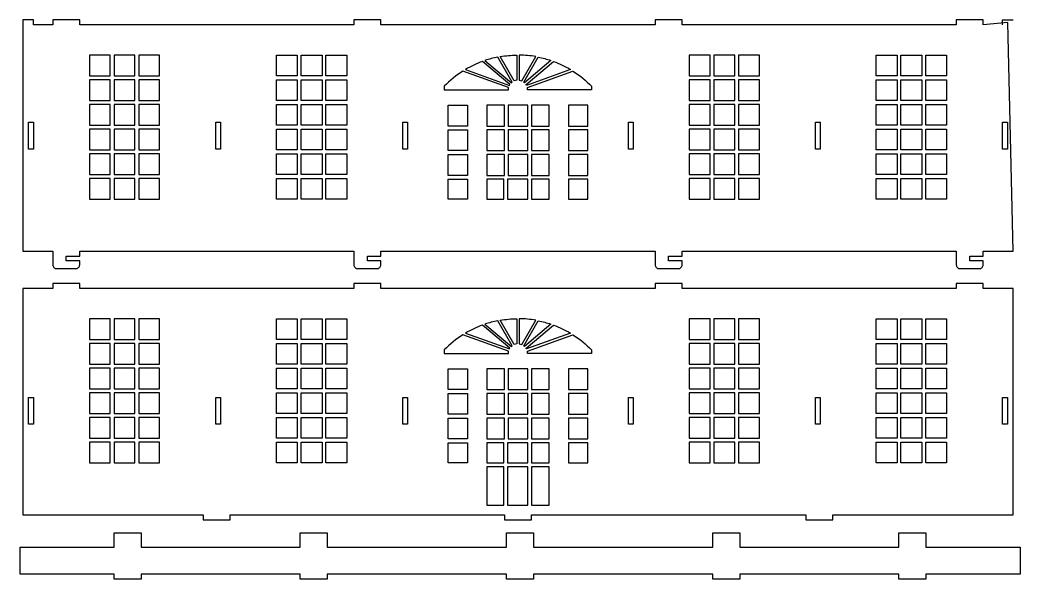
# Model space of a CAD drawing. Extents: x 3446 to 14467, y -2787 to 3269.
# Drawn here: x 6349 to 8838, y 1877 to 3269 of the extents above; entities that cross this region are included whole.
import ezdxf

# ---------------------------------------------------------------- set-up
doc = ezdxf.new("R2010")
doc.units = 0
doc.header["$MEASUREMENT"] = 0
doc.layers.add('LAYER_1', color=18, linetype='CONTINUOUS')

msp = doc.modelspace()

# ---------------------------------------------------------------- linework, layer by layer
at = {"layer": 'LAYER_1'}
for points in [[(8807.9, 3263.5), (8746.7, 3257.5), (8746.7, 3269.5), (8679.5, 3269.5), (8679.5, 3257.5), (7997.1, 3257.5), (7997.1, 3269.5), (7929.9, 3269.5), (7929.9, 3257.5), (7247.5, 3257.5), (7247.5, 3269.5), (7180.3, 3269.5), (7180.3, 3257.5), (6497.9, 3257.5), (6497.9, 3269.5), (6430.7, 3269.5), (6430.7, 3257.5), (6382.7, 3257.5), (6382.7, 3269.5), (6356.3, 3269.5), (6356.3, 2693.5), (6430.7, 2693.5), (6430.7, 2659.9, 0.414214), (6440.3, 2650.3), (6488.3, 2650.3, 0.414214), (6497.9, 2659.9), (6497.9, 2669.5), (6464.3, 2669.5), (6464.3, 2681.5), (6497.9, 2681.5), (6497.9, 2693.5), (7180.3, 2693.5), (7180.3, 2659.9, 0.414214), (7189.9, 2650.3), (7237.9, 2650.3, 0.414214), (7247.5, 2659.9), (7247.5, 2669.5), (7213.9, 2669.5), (7213.9, 2681.5), (7247.5, 2681.5), (7247.5, 2693.5), (7929.9, 2693.5), (7929.9, 2659.9, 0.414214), (7939.5, 2650.3), (7987.5, 2650.3, 0.414214), (7997.1, 2659.9), (7997.1, 2669.5), (7963.5, 2669.5), (7963.5, 2681.5), (7997.1, 2681.5), (7997.1, 2693.5), (8679.5, 2693.5), (8679.5, 2659.9, 0.414214), (8689.1, 2650.3), (8737.1, 2650.3, 0.414214), (8746.7, 2659.9), (8746.7, 2669.5), (8713.1, 2669.5), (8713.1, 2681.5), (8746.7, 2681.5), (8746.7, 2693.5), (8821.1, 2693.5)], [(7458.4, 3146.3), (7567.3, 3106.7, -0.024608), (7568.5, 3108.7), (7500, 3166.2, 0.04529)], [(7574.2, 3114.9), (7538.2, 3177.1, 0.032185), (7506.5, 3168.6), (7572.4, 3113.3, -0.024608)], [(7544.5, 3178.3, -0.040607), (7585.7, 3182.1), (7585.7, 3119.5, 0.068342), (7579.4, 3117.9)], [(7632.9, 3178.3, 0.040607), (7591.7, 3182.1), (7591.7, 3119.5, -0.068342), (7598, 3117.9)], [(7603.2, 3114.9), (7639.1, 3177.1, -0.032185), (7670.8, 3168.6), (7605, 3113.3, 0.024608)], [(7719, 3146.3), (7610, 3106.7, 0.024608), (7608.8, 3108.7), (7677.3, 3166.2, -0.04529)], [(7564.7, 3095.7, -0.055993), (7565.3, 3101.1), (7451.8, 3142.3, 0.059041), (7405.3, 3104.4), (7405.3, 3095.7)], [(7612.7, 3095.7, 0.055993), (7612.1, 3101.1), (7725.5, 3142.3, -0.059041), (7772, 3104.4), (7772, 3095.7)], [(7574.2, 2458.3), (7538.2, 2520.6, 0.032185), (7506.5, 2512), (7572.4, 2456.8, -0.024608)], [(7544.5, 2521.8, -0.040607), (7585.7, 2525.6), (7585.7, 2463, 0.068342), (7579.4, 2461.3)], [(7632.9, 2521.8, 0.040607), (7591.7, 2525.6), (7591.7, 2463, -0.068342), (7598, 2461.3)], [(7603.2, 2458.3), (7639.1, 2520.6, -0.032185), (7670.8, 2512), (7605, 2456.8, 0.024608)], [(7458.4, 2489.8), (7567.3, 2450.2, -0.024608), (7568.5, 2452.2), (7500, 2509.7, 0.04529)], [(7719, 2489.8), (7610, 2450.2, 0.024608), (7608.8, 2452.2), (7677.3, 2509.7, -0.04529)], [(7564.7, 2439.2, -0.055993), (7565.3, 2444.5), (7451.8, 2485.8, 0.059041), (7405.3, 2447.9), (7405.3, 2439.2)], [(7612.7, 2439.2, 0.055993), (7612.1, 2444.5), (7725.5, 2485.8, -0.059041), (7772, 2447.9), (7772, 2439.2)]]:
    msp.add_lwpolyline(points, format="xyb", close=True, dxfattribs=at)
msp.add_lwpolyline([(8794.7, 3257.5), (8794.7, 3269.5), (8821.1, 3269.5)], dxfattribs=at)
for points in [[(6522.1, 3130.3), (6573.9, 3130.3), (6573.9, 3182.1), (6522.1, 3182.1)], [(6583.5, 3130.3), (6635.4, 3130.3), (6635.4, 3182.1), (6583.5, 3182.1)], [(6645, 3130.3), (6696.8, 3130.3), (6696.8, 3182.1), (6645, 3182.1)], [(7039.5, 3130.3), (6987.7, 3130.3), (6987.7, 3182.1), (7039.5, 3182.1)], [(7101, 3130.3), (7049.1, 3130.3), (7049.1, 3182.1), (7101, 3182.1)], [(7162.4, 3130.3), (7110.6, 3130.3), (7110.6, 3182.1), (7162.4, 3182.1)], [(8014.9, 3130.3), (8066.7, 3130.3), (8066.7, 3182.1), (8014.9, 3182.1)], [(8076.3, 3130.3), (8128.2, 3130.3), (8128.2, 3182.1), (8076.3, 3182.1)], [(8137.8, 3130.3), (8189.6, 3130.3), (8189.6, 3182.1), (8137.8, 3182.1)], [(8532.3, 3130.3), (8480.5, 3130.3), (8480.5, 3182.1), (8532.3, 3182.1)], [(8593.8, 3130.3), (8541.9, 3130.3), (8541.9, 3182.1), (8593.8, 3182.1)], [(8655.2, 3130.3), (8603.4, 3130.3), (8603.4, 3182.1), (8655.2, 3182.1)], [(6522.1, 3068.9), (6573.9, 3068.9), (6573.9, 3120.7), (6522.1, 3120.7)], [(6583.5, 3068.9), (6635.4, 3068.9), (6635.4, 3120.7), (6583.5, 3120.7)], [(6645, 3068.9), (6696.8, 3068.9), (6696.8, 3120.7), (6645, 3120.7)], [(7039.5, 3068.9), (6987.7, 3068.9), (6987.7, 3120.7), (7039.5, 3120.7)], [(7101, 3068.9), (7049.1, 3068.9), (7049.1, 3120.7), (7101, 3120.7)], [(7162.4, 3068.9), (7110.6, 3068.9), (7110.6, 3120.7), (7162.4, 3120.7)], [(8014.9, 3068.9), (8066.7, 3068.9), (8066.7, 3120.7), (8014.9, 3120.7)], [(8076.3, 3068.9), (8128.2, 3068.9), (8128.2, 3120.7), (8076.3, 3120.7)], [(8137.8, 3068.9), (8189.6, 3068.9), (8189.6, 3120.7), (8137.8, 3120.7)], [(8532.3, 3068.9), (8480.5, 3068.9), (8480.5, 3120.7), (8532.3, 3120.7)], [(8593.8, 3068.9), (8541.9, 3068.9), (8541.9, 3120.7), (8593.8, 3120.7)], [(8655.2, 3068.9), (8603.4, 3068.9), (8603.4, 3120.7), (8655.2, 3120.7)], [(6522.1, 3007.4), (6573.9, 3007.4), (6573.9, 3059.3), (6522.1, 3059.3)], [(6583.5, 3007.4), (6635.4, 3007.4), (6635.4, 3059.3), (6583.5, 3059.3)], [(6645, 3007.4), (6696.8, 3007.4), (6696.8, 3059.3), (6645, 3059.3)], [(7039.5, 3007.4), (6987.7, 3007.4), (6987.7, 3059.3), (7039.5, 3059.3)], [(7101, 3007.4), (7049.1, 3007.4), (7049.1, 3059.3), (7101, 3059.3)], [(7162.4, 3007.4), (7110.6, 3007.4), (7110.6, 3059.3), (7162.4, 3059.3)], [(7462.9, 3005.5), (7414.9, 3005.5), (7414.9, 3057.3), (7462.9, 3057.3)], [(7510.9, 3005.5), (7554.7, 3005.5), (7554.7, 3057.3), (7510.9, 3057.3)], [(7564.3, 3005.5), (7613, 3005.5), (7613, 3057.3), (7564.3, 3057.3)], [(7622.6, 3005.5), (7666.4, 3005.5), (7666.4, 3057.3), (7622.6, 3057.3)], [(7714.4, 3005.5), (7762.4, 3005.5), (7762.4, 3057.3), (7714.4, 3057.3)], [(8014.9, 3007.4), (8066.7, 3007.4), (8066.7, 3059.3), (8014.9, 3059.3)], [(8076.3, 3007.4), (8128.2, 3007.4), (8128.2, 3059.3), (8076.3, 3059.3)], [(8137.8, 3007.4), (8189.6, 3007.4), (8189.6, 3059.3), (8137.8, 3059.3)], [(8532.3, 3007.4), (8480.5, 3007.4), (8480.5, 3059.3), (8532.3, 3059.3)], [(8593.8, 3007.4), (8541.9, 3007.4), (8541.9, 3059.3), (8593.8, 3059.3)], [(8655.2, 3007.4), (8603.4, 3007.4), (8603.4, 3059.3), (8655.2, 3059.3)], [(6370.7, 3015.1), (6382.7, 3015.1), (6382.7, 2947.9), (6370.7, 2947.9)], [(6836.3, 3015.1), (6848.3, 3015.1), (6848.3, 2947.9), (6836.3, 2947.9)], [(7301.9, 3015.1), (7313.9, 3015.1), (7313.9, 2947.9), (7301.9, 2947.9)], [(7863.5, 3015.1), (7875.5, 3015.1), (7875.5, 2947.9), (7863.5, 2947.9)], [(8329.1, 3015.1), (8341.1, 3015.1), (8341.1, 2947.9), (8329.1, 2947.9)], [(8794.7, 3015.1), (8806.7, 3015.1), (8806.7, 2947.9), (8794.7, 2947.9)], [(6522.1, 2946), (6573.9, 2946), (6573.9, 2997.8), (6522.1, 2997.8)], [(6583.5, 2946), (6635.4, 2946), (6635.4, 2997.8), (6583.5, 2997.8)], [(6645, 2946), (6696.8, 2946), (6696.8, 2997.8), (6645, 2997.8)], [(7039.5, 2946), (6987.7, 2946), (6987.7, 2997.8), (7039.5, 2997.8)], [(7101, 2946), (7049.1, 2946), (7049.1, 2997.8), (7101, 2997.8)], [(7162.4, 2946), (7110.6, 2946), (7110.6, 2997.8), (7162.4, 2997.8)], [(7462.9, 2944.1), (7414.9, 2944.1), (7414.9, 2995.9), (7462.9, 2995.9)], [(7510.9, 2944.1), (7554.7, 2944.1), (7554.7, 2995.9), (7510.9, 2995.9)], [(7564.3, 2944.1), (7613, 2944.1), (7613, 2995.9), (7564.3, 2995.9)], [(7622.6, 2944.1), (7666.4, 2944.1), (7666.4, 2995.9), (7622.6, 2995.9)], [(7714.4, 2944.1), (7762.4, 2944.1), (7762.4, 2995.9), (7714.4, 2995.9)], [(8014.9, 2946), (8066.7, 2946), (8066.7, 2997.8), (8014.9, 2997.8)], [(8076.3, 2946), (8128.2, 2946), (8128.2, 2997.8), (8076.3, 2997.8)], [(8137.8, 2946), (8189.6, 2946), (8189.6, 2997.8), (8137.8, 2997.8)], [(8532.3, 2946), (8480.5, 2946), (8480.5, 2997.8), (8532.3, 2997.8)], [(8593.8, 2946), (8541.9, 2946), (8541.9, 2997.8), (8593.8, 2997.8)], [(8655.2, 2946), (8603.4, 2946), (8603.4, 2997.8), (8655.2, 2997.8)], [(6522.1, 2884.5), (6573.9, 2884.5), (6573.9, 2936.4), (6522.1, 2936.4)], [(6583.5, 2884.5), (6635.4, 2884.5), (6635.4, 2936.4), (6583.5, 2936.4)], [(6645, 2884.5), (6696.8, 2884.5), (6696.8, 2936.4), (6645, 2936.4)], [(7039.5, 2884.5), (6987.7, 2884.5), (6987.7, 2936.4), (7039.5, 2936.4)], [(7101, 2884.5), (7049.1, 2884.5), (7049.1, 2936.4), (7101, 2936.4)], [(7162.4, 2884.5), (7110.6, 2884.5), (7110.6, 2936.4), (7162.4, 2936.4)], [(7462.9, 2934.5), (7462.9, 2882.6), (7414.9, 2882.6), (7414.9, 2934.5)], [(7510.9, 2882.6), (7554.7, 2882.6), (7554.7, 2934.5), (7510.9, 2934.5)], [(7564.3, 2882.6), (7613, 2882.6), (7613, 2934.5), (7564.3, 2934.5)], [(7622.6, 2882.6), (7666.4, 2882.6), (7666.4, 2934.5), (7622.6, 2934.5)], [(7714.4, 2934.5), (7714.4, 2882.6), (7762.4, 2882.6), (7762.4, 2934.5)], [(8014.9, 2884.5), (8066.7, 2884.5), (8066.7, 2936.4), (8014.9, 2936.4)], [(8076.3, 2884.5), (8128.2, 2884.5), (8128.2, 2936.4), (8076.3, 2936.4)], [(8137.8, 2884.5), (8189.6, 2884.5), (8189.6, 2936.4), (8137.8, 2936.4)], [(8532.3, 2884.5), (8480.5, 2884.5), (8480.5, 2936.4), (8532.3, 2936.4)], [(8593.8, 2884.5), (8541.9, 2884.5), (8541.9, 2936.4), (8593.8, 2936.4)], [(8655.2, 2884.5), (8603.4, 2884.5), (8603.4, 2936.4), (8655.2, 2936.4)], [(6522.1, 2823.1), (6573.9, 2823.1), (6573.9, 2874.9), (6522.1, 2874.9)], [(6583.5, 2823.1), (6635.4, 2823.1), (6635.4, 2874.9), (6583.5, 2874.9)], [(6645, 2823.1), (6696.8, 2823.1), (6696.8, 2874.9), (6645, 2874.9)], [(7039.5, 2823.1), (6987.7, 2823.1), (6987.7, 2874.9), (7039.5, 2874.9)], [(7101, 2823.1), (7049.1, 2823.1), (7049.1, 2874.9), (7101, 2874.9)], [(7162.4, 2823.1), (7110.6, 2823.1), (7110.6, 2874.9), (7162.4, 2874.9)], [(7462.9, 2873), (7462.9, 2823.1), (7414.9, 2823.1), (7414.9, 2873)], [(7510.9, 2823.1), (7553.1, 2823.1), (7553.1, 2873), (7510.9, 2873)], [(7562.7, 2823.1), (7613, 2823.1), (7613, 2873), (7562.7, 2873)], [(7622.6, 2823.1), (7666.4, 2823.1), (7666.4, 2873), (7622.6, 2873)], [(7714.4, 2873), (7714.4, 2823.1), (7762.4, 2823.1), (7762.4, 2873)], [(8014.9, 2823.1), (8066.7, 2823.1), (8066.7, 2874.9), (8014.9, 2874.9)], [(8076.3, 2823.1), (8128.2, 2823.1), (8128.2, 2874.9), (8076.3, 2874.9)], [(8137.8, 2823.1), (8189.6, 2823.1), (8189.6, 2874.9), (8137.8, 2874.9)], [(8532.3, 2823.1), (8480.5, 2823.1), (8480.5, 2874.9), (8532.3, 2874.9)], [(8593.8, 2823.1), (8541.9, 2823.1), (8541.9, 2874.9), (8593.8, 2874.9)], [(8655.2, 2823.1), (8603.4, 2823.1), (8603.4, 2874.9), (8655.2, 2874.9)], [(6356.3, 2037), (6805.5, 2037), (6805.5, 2025), (6872.7, 2025), (6872.7, 2037), (7555.1, 2037), (7555.1, 2025), (7622.3, 2025), (7622.3, 2037), (8304.7, 2037), (8304.7, 2025), (8371.9, 2025), (8371.9, 2037), (8821.1, 2037), (8821.1, 2601), (8746.7, 2601), (8746.7, 2613), (8679.5, 2613), (8679.5, 2601), (7997.1, 2601), (7997.1, 2613), (7929.9, 2613), (7929.9, 2601), (7247.5, 2601), (7247.5, 2613), (7180.3, 2613), (7180.3, 2601), (6497.9, 2601), (6497.9, 2613), (6430.7, 2613), (6430.7, 2601), (6356.3, 2601)], [(6522.1, 2473.8), (6573.9, 2473.8), (6573.9, 2525.6), (6522.1, 2525.6)], [(6583.5, 2473.8), (6635.4, 2473.8), (6635.4, 2525.6), (6583.5, 2525.6)], [(6645, 2473.8), (6696.8, 2473.8), (6696.8, 2525.6), (6645, 2525.6)], [(7039.5, 2473.8), (6987.7, 2473.8), (6987.7, 2525.6), (7039.5, 2525.6)], [(7101, 2473.8), (7049.1, 2473.8), (7049.1, 2525.6), (7101, 2525.6)], [(7162.4, 2473.8), (7110.6, 2473.8), (7110.6, 2525.6), (7162.4, 2525.6)], [(8014.9, 2473.8), (8066.7, 2473.8), (8066.7, 2525.6), (8014.9, 2525.6)], [(8076.3, 2473.8), (8128.2, 2473.8), (8128.2, 2525.6), (8076.3, 2525.6)], [(8137.8, 2473.8), (8189.6, 2473.8), (8189.6, 2525.6), (8137.8, 2525.6)], [(8532.3, 2473.8), (8480.5, 2473.8), (8480.5, 2525.6), (8532.3, 2525.6)], [(8593.8, 2473.8), (8541.9, 2473.8), (8541.9, 2525.6), (8593.8, 2525.6)], [(8655.2, 2473.8), (8603.4, 2473.8), (8603.4, 2525.6), (8655.2, 2525.6)], [(6522.1, 2412.3), (6573.9, 2412.3), (6573.9, 2464.2), (6522.1, 2464.2)], [(6583.5, 2412.3), (6635.4, 2412.3), (6635.4, 2464.2), (6583.5, 2464.2)], [(6645, 2412.3), (6696.8, 2412.3), (6696.8, 2464.2), (6645, 2464.2)], [(7039.5, 2412.3), (6987.7, 2412.3), (6987.7, 2464.2), (7039.5, 2464.2)], [(7101, 2412.3), (7049.1, 2412.3), (7049.1, 2464.2), (7101, 2464.2)], [(7162.4, 2412.3), (7110.6, 2412.3), (7110.6, 2464.2), (7162.4, 2464.2)], [(8014.9, 2412.3), (8066.7, 2412.3), (8066.7, 2464.2), (8014.9, 2464.2)], [(8076.3, 2412.3), (8128.2, 2412.3), (8128.2, 2464.2), (8076.3, 2464.2)], [(8137.8, 2412.3), (8189.6, 2412.3), (8189.6, 2464.2), (8137.8, 2464.2)], [(8532.3, 2412.3), (8480.5, 2412.3), (8480.5, 2464.2), (8532.3, 2464.2)], [(8593.8, 2412.3), (8541.9, 2412.3), (8541.9, 2464.2), (8593.8, 2464.2)], [(8655.2, 2412.3), (8603.4, 2412.3), (8603.4, 2464.2), (8655.2, 2464.2)], [(6522.1, 2350.9), (6573.9, 2350.9), (6573.9, 2402.7), (6522.1, 2402.7)], [(6583.5, 2350.9), (6635.4, 2350.9), (6635.4, 2402.7), (6583.5, 2402.7)], [(6645, 2350.9), (6696.8, 2350.9), (6696.8, 2402.7), (6645, 2402.7)], [(7039.5, 2350.9), (6987.7, 2350.9), (6987.7, 2402.7), (7039.5, 2402.7)], [(7101, 2350.9), (7049.1, 2350.9), (7049.1, 2402.7), (7101, 2402.7)], [(7162.4, 2350.9), (7110.6, 2350.9), (7110.6, 2402.7), (7162.4, 2402.7)], [(7462.9, 2349), (7414.9, 2349), (7414.9, 2400.8), (7462.9, 2400.8)], [(7510.9, 2349), (7554.7, 2349), (7554.7, 2400.8), (7510.9, 2400.8)], [(7564.3, 2349), (7613, 2349), (7613, 2400.8), (7564.3, 2400.8)], [(7622.6, 2349), (7666.4, 2349), (7666.4, 2400.8), (7622.6, 2400.8)], [(7714.4, 2349), (7762.4, 2349), (7762.4, 2400.8), (7714.4, 2400.8)], [(8014.9, 2350.9), (8066.7, 2350.9), (8066.7, 2402.7), (8014.9, 2402.7)], [(8076.3, 2350.9), (8128.2, 2350.9), (8128.2, 2402.7), (8076.3, 2402.7)], [(8137.8, 2350.9), (8189.6, 2350.9), (8189.6, 2402.7), (8137.8, 2402.7)], [(8532.3, 2350.9), (8480.5, 2350.9), (8480.5, 2402.7), (8532.3, 2402.7)], [(8593.8, 2350.9), (8541.9, 2350.9), (8541.9, 2402.7), (8593.8, 2402.7)], [(8655.2, 2350.9), (8603.4, 2350.9), (8603.4, 2402.7), (8655.2, 2402.7)], [(6522.1, 2289.5), (6573.9, 2289.5), (6573.9, 2341.3), (6522.1, 2341.3)], [(6583.5, 2289.5), (6635.4, 2289.5), (6635.4, 2341.3), (6583.5, 2341.3)], [(6645, 2289.5), (6696.8, 2289.5), (6696.8, 2341.3), (6645, 2341.3)], [(7039.5, 2289.5), (6987.7, 2289.5), (6987.7, 2341.3), (7039.5, 2341.3)], [(7101, 2289.5), (7049.1, 2289.5), (7049.1, 2341.3), (7101, 2341.3)], [(7162.4, 2289.5), (7110.6, 2289.5), (7110.6, 2341.3), (7162.4, 2341.3)], [(8014.9, 2289.5), (8066.7, 2289.5), (8066.7, 2341.3), (8014.9, 2341.3)], [(8076.3, 2289.5), (8128.2, 2289.5), (8128.2, 2341.3), (8076.3, 2341.3)], [(8137.8, 2289.5), (8189.6, 2289.5), (8189.6, 2341.3), (8137.8, 2341.3)], [(8532.3, 2289.5), (8480.5, 2289.5), (8480.5, 2341.3), (8532.3, 2341.3)], [(8593.8, 2289.5), (8541.9, 2289.5), (8541.9, 2341.3), (8593.8, 2341.3)], [(8655.2, 2289.5), (8603.4, 2289.5), (8603.4, 2341.3), (8655.2, 2341.3)], [(6370.7, 2329.8), (6382.7, 2329.8), (6382.7, 2262.6), (6370.7, 2262.6)], [(6836.3, 2329.8), (6848.3, 2329.8), (6848.3, 2262.6), (6836.3, 2262.6)], [(7301.9, 2329.8), (7313.9, 2329.8), (7313.9, 2262.6), (7301.9, 2262.6)], [(7462.9, 2287.5), (7414.9, 2287.5), (7414.9, 2339.4), (7462.9, 2339.4)], [(7510.9, 2287.5), (7554.7, 2287.5), (7554.7, 2339.4), (7510.9, 2339.4)], [(7564.3, 2287.5), (7613, 2287.5), (7613, 2339.4), (7564.3, 2339.4)], [(7622.6, 2287.5), (7666.4, 2287.5), (7666.4, 2339.4), (7622.6, 2339.4)], [(7714.4, 2287.5), (7762.4, 2287.5), (7762.4, 2339.4), (7714.4, 2339.4)], [(7863.5, 2329.8), (7875.5, 2329.8), (7875.5, 2262.6), (7863.5, 2262.6)], [(8329.1, 2329.8), (8341.1, 2329.8), (8341.1, 2262.6), (8329.1, 2262.6)], [(8794.7, 2329.8), (8806.7, 2329.8), (8806.7, 2262.6), (8794.7, 2262.6)], [(6522.1, 2228), (6573.9, 2228), (6573.9, 2279.9), (6522.1, 2279.9)], [(6583.5, 2228), (6635.4, 2228), (6635.4, 2279.9), (6583.5, 2279.9)], [(6645, 2228), (6696.8, 2228), (6696.8, 2279.9), (6645, 2279.9)], [(7039.5, 2228), (6987.7, 2228), (6987.7, 2279.9), (7039.5, 2279.9)], [(7101, 2228), (7049.1, 2228), (7049.1, 2279.9), (7101, 2279.9)], [(7162.4, 2228), (7110.6, 2228), (7110.6, 2279.9), (7162.4, 2279.9)], [(7462.9, 2277.9), (7462.9, 2226.1), (7414.9, 2226.1), (7414.9, 2277.9)], [(7510.9, 2226.1), (7554.7, 2226.1), (7554.7, 2277.9), (7510.9, 2277.9)], [(7564.3, 2226.1), (7613, 2226.1), (7613, 2277.9), (7564.3, 2277.9)], [(7622.6, 2226.1), (7666.4, 2226.1), (7666.4, 2277.9), (7622.6, 2277.9)], [(7714.4, 2277.9), (7714.4, 2226.1), (7762.4, 2226.1), (7762.4, 2277.9)], [(8014.9, 2228), (8066.7, 2228), (8066.7, 2279.9), (8014.9, 2279.9)], [(8076.3, 2228), (8128.2, 2228), (8128.2, 2279.9), (8076.3, 2279.9)], [(8137.8, 2228), (8189.6, 2228), (8189.6, 2279.9), (8137.8, 2279.9)], [(8532.3, 2228), (8480.5, 2228), (8480.5, 2279.9), (8532.3, 2279.9)], [(8593.8, 2228), (8541.9, 2228), (8541.9, 2279.9), (8593.8, 2279.9)], [(8655.2, 2228), (8603.4, 2228), (8603.4, 2279.9), (8655.2, 2279.9)], [(6522.1, 2166.6), (6573.9, 2166.6), (6573.9, 2218.4), (6522.1, 2218.4)], [(6583.5, 2166.6), (6635.4, 2166.6), (6635.4, 2218.4), (6583.5, 2218.4)], [(6645, 2166.6), (6696.8, 2166.6), (6696.8, 2218.4), (6645, 2218.4)], [(7039.5, 2166.6), (6987.7, 2166.6), (6987.7, 2218.4), (7039.5, 2218.4)], [(7101, 2166.6), (7049.1, 2166.6), (7049.1, 2218.4), (7101, 2218.4)], [(7162.4, 2166.6), (7110.6, 2166.6), (7110.6, 2218.4), (7162.4, 2218.4)], [(7462.9, 2216.5), (7462.9, 2166.6), (7414.9, 2166.6), (7414.9, 2216.5)], [(7510.9, 2166.6), (7553.1, 2166.6), (7553.1, 2216.5), (7510.9, 2216.5)], [(7562.7, 2166.6), (7613, 2166.6), (7613, 2216.5), (7562.7, 2216.5)], [(7622.6, 2166.6), (7666.4, 2166.6), (7666.4, 2216.5), (7622.6, 2216.5)], [(7714.4, 2216.5), (7714.4, 2166.6), (7762.4, 2166.6), (7762.4, 2216.5)], [(8014.9, 2166.6), (8066.7, 2166.6), (8066.7, 2218.4), (8014.9, 2218.4)], [(8076.3, 2166.6), (8128.2, 2166.6), (8128.2, 2218.4), (8076.3, 2218.4)], [(8137.8, 2166.6), (8189.6, 2166.6), (8189.6, 2218.4), (8137.8, 2218.4)], [(8532.3, 2166.6), (8480.5, 2166.6), (8480.5, 2218.4), (8532.3, 2218.4)], [(8593.8, 2166.6), (8541.9, 2166.6), (8541.9, 2218.4), (8593.8, 2218.4)], [(8655.2, 2166.6), (8603.4, 2166.6), (8603.4, 2218.4), (8655.2, 2218.4)], [(7510.9, 2061), (7553.1, 2061), (7553.1, 2157), (7510.9, 2157)], [(7562.7, 2061), (7613, 2061), (7613, 2157), (7562.7, 2157)], [(7622.6, 2061), (7666.4, 2061), (7666.4, 2157), (7622.6, 2157)], [(8603.5, 1889.4), (8603.5, 1877.4), (8536.3, 1877.4), (8536.3, 1889.4), (8140.9, 1889.4), (8140.9, 1877.4), (8073.7, 1877.4), (8073.7, 1889.4), (7627.3, 1889.4), (7627.3, 1877.4), (7560.1, 1877.4), (7560.1, 1889.4), (7113.7, 1889.4), (7113.7, 1877.4), (7046.5, 1877.4), (7046.5, 1889.4), (6651.1, 1889.4), (6651.1, 1877.4), (6583.9, 1877.4), (6583.9, 1889.4), (6349.3, 1889.4), (6349.3, 1956.6), (6583.9, 1956.6), (6583.9, 1992.6), (6651.1, 1992.6), (6651.1, 1956.6), (7046.5, 1956.6), (7046.5, 1992.6), (7113.7, 1992.6), (7113.7, 1956.6), (7560.1, 1956.6), (7560.1, 1992.6), (7627.3, 1992.6), (7627.3, 1956.6), (8073.7, 1956.6), (8073.7, 1992.6), (8140.9, 1992.6), (8140.9, 1956.6), (8536.3, 1956.6), (8536.3, 1992.6), (8603.5, 1992.6), (8603.5, 1956.6), (8838.1, 1956.6), (8838.1, 1889.4)]]:
    msp.add_lwpolyline(points, close=True, dxfattribs=at)

doc.saveas('drawing.dxf')
